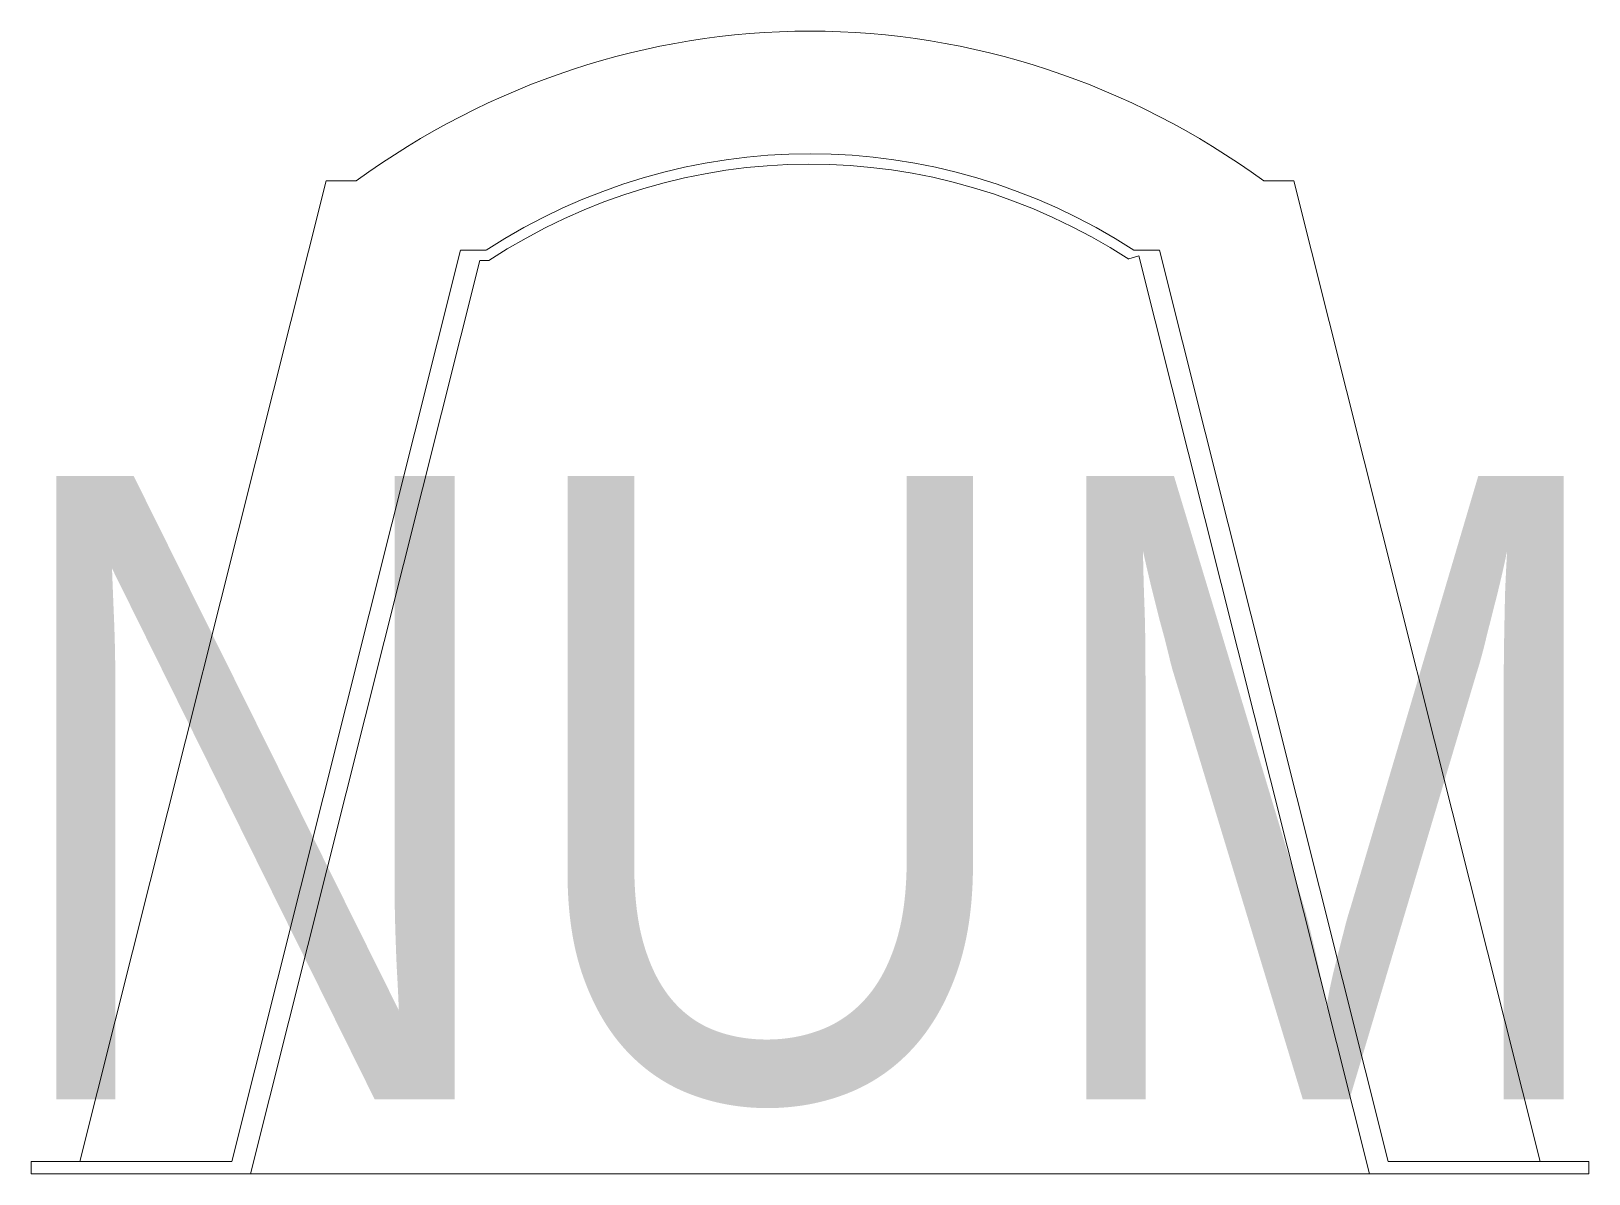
# Model space of a CAD drawing. Header units: inches. Extents: x 0 to 15, y 0 to 11.
import ezdxf
from ezdxf.enums import TextEntityAlignment as Align

# ---------------------------------------------------------------- set-up
doc = ezdxf.new("R2010")
doc.units = ezdxf.units.IN
doc.header["$MEASUREMENT"] = 0
doc.layers.add('SEPTICAD', color=7, linetype='Continuous')
doc.styles.add('SEPTICAD', font='ARIALN.TTF')

msp = doc.modelspace()

# ---------------------------------------------------------------- linework, layer by layer
at = {"layer": 'SEPTICAD', "linetype": 'Continuous', "lineweight": 15}
for p, q in [((7.5, 10.999), (7.5, 11)), ((0.469, 0.12), (2.84, 9.558)), ((2.84, 9.558), (3.131, 9.558)), ((12.16, 9.558), (11.869, 9.558)), ((14.531, 0.12), (12.16, 9.558)), ((1.931, 0.12), (4.135, 8.892)), ((4.38, 8.892), (4.135, 8.892)), ((10.62, 8.892), (10.865, 8.892)), ((13.069, 0.12), (10.865, 8.892)), ((2.113, 0), (4.321, 8.792)), ((4.407, 8.792), (4.321, 8.792)), ((10.571, 8.807), (10.668, 8.836)), ((12.887, 0), (10.668, 8.836)), ((0, 0), (0, 0.12)), ((1.931, 0.12), (0, 0.12)), ((2.113, 0), (0, 0)), ((2.113, 0), (12.887, 0)), ((15, 0), (12.887, 0)), ((15, 0.12), (13.069, 0.12)), ((15, 0), (15, 0.12))]:
    msp.add_line(p, q, dxfattribs=at)
for centre, major_axis, start_param, end_param in [((7.499, 2.752, 0), (0, 8.248), 6.283101, 6.883473), ((7.501, 2.752, 0), (0, 8.248), 5.682897, 6.28327), ((7.5, 3.39), (0, 6.43), 5.739249, 6.827121), ((7.5, 3.39), (0, 6.33), 5.739249, 6.831511)]:
    msp.add_ellipse(centre, major_axis=major_axis, ratio=0.9375, start_param=start_param, end_param=end_param, dxfattribs=at)

# ---------------------------------------------------------------- texts
at = {"layer": 'SEPTICAD', "style": 'SEPTICAD'}
msp.add_attdef('NUM', text='#', height=6, dxfattribs=at).set_placement((7.5, -1.082), align=Align.BOTTOM_CENTER)

doc.saveas('drawing.dxf')
